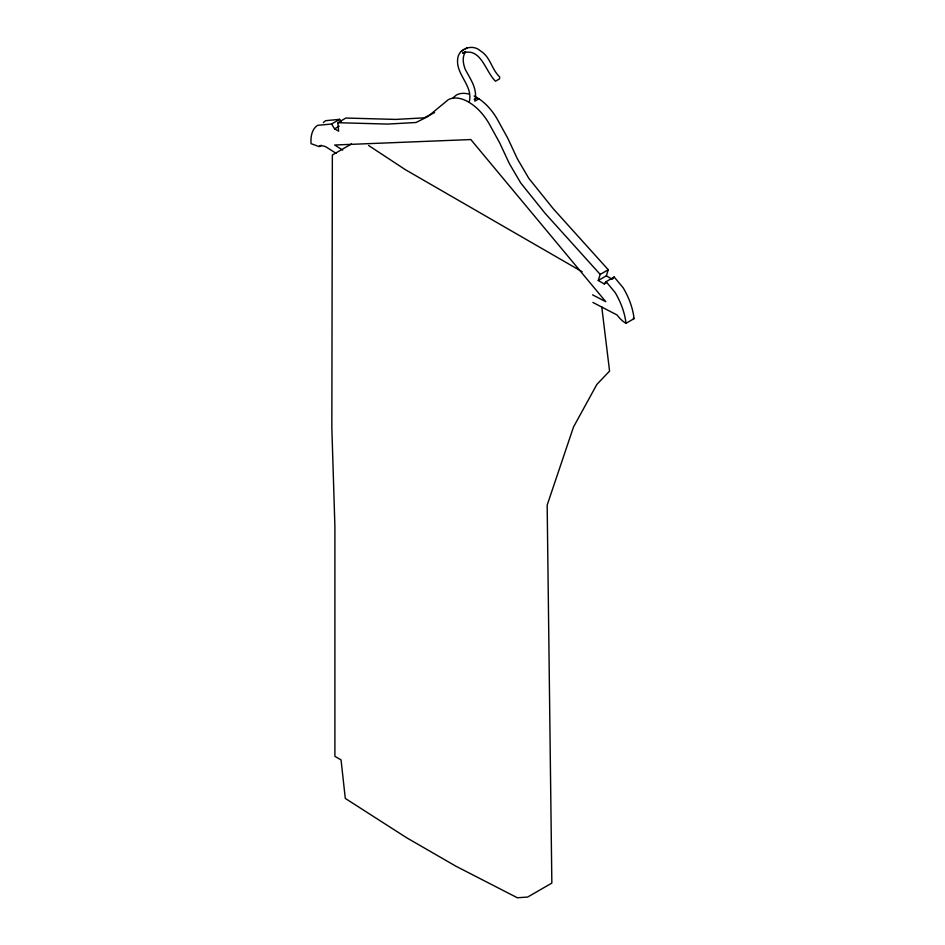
<?xml version="1.0" encoding="UTF-8"?>
<svg xmlns="http://www.w3.org/2000/svg" width="945" height="945" viewBox="0 0 945 945"><rect width="100%" height="100%" fill="white"/><g stroke="black" fill="none" stroke-linecap="round" stroke-linejoin="round"><path stroke-width="1.42" d="M606.513 282.59L604.209 283.925L598.256 280.488L600.205 274.416L608.273 269.762L553.274 208.75L528.798 178.31L517.376 158.831L507.796 138.289L496.775 118.302A41.391 23.897 60 0 0 480.296 99.733L476.599 97.323A41.391 23.897 60 0 0 474.118 96.012M598.256 280.488L606.324 275.834L608.273 269.762M465.153 52.388C462.01 57.456 463.227 63.87 465.153 69.162C470.397 79.274 477.886 88.854 474.851 101.15L478.891 98.812M604.209 283.925L606.111 281.669L614.179 277.015L623.168 287.8A50.935 29.401 60 0 1 634.06 318.642L625.992 323.308A21.57 12.45 60 0 1 617.085 314.98A3702.463 2137.625 60 0 1 592.881 302.424M614.179 277.015L612.277 279.271L606.324 275.834M465.601 51.408L462.577 53.156C480.97 46.777 485.234 71.383 495.499 81.211L499.539 78.884L499.669 76.899C491.577 69.446 490.455 56.771 480.414 50.9C473.173 43.978 459.376 47.864 457.805 57.952C455.029 74.525 473.858 85.487 469.11 102.367M453.175 97.666L456.411 94.996A41.391 23.897 60 0 1 469.252 94.169M336.089 153.35A3702.463 2137.625 60 0 1 326.415 147.16A14.848 8.576 60 0 0 318.997 146.558L311.059 143.664A34.469 19.904 60 0 1 317.603 125.342L331.565 124.019L339.633 119.353L341.157 121.763M331.565 124.019L334.601 128.839L338.641 131.166L337.826 122.708L345.894 118.042L395.754 119.413L424.081 117.853L434.57 112.597M334.601 128.839L339.22 126.169M318.997 146.558L321.3 145.235M351.481 143.959L332.356 155.004L331.837 427.742L334.896 526.318L334.896 756.343L341.05 759.898L345.291 798.419L406.693 837.79L455.915 866.199L517.317 897.75L527.617 897.077L551.845 883.091L547.167 505.114L573.509 426.998L596.85 384.461L609.572 371.078L601.741 306.747M474.166 99.461L477.19 97.713M461.349 51.254L463.333 50.109M465.377 48.927L467.373 47.782M339.633 119.353L325.682 120.676A34.469 19.904 60 0 0 323.379 122.626M337.826 122.708L387.686 124.078L416.013 122.507L427.813 116.601L448.332 99.65A41.391 23.897 60 0 1 468.519 101.989L472.228 104.399A41.391 23.897 60 0 1 488.707 122.968L499.728 142.955L509.308 163.497L520.73 182.976L545.194 213.416L600.205 274.416M592.574 294.852L605.792 301.703L470.811 139.553L334.684 145.01L342.704 150.113M582.179 271.758L405.429 169.71L368.633 145.518M606.111 281.669L615.089 292.466A50.935 29.401 60 0 1 625.992 323.308M634.06 318.642A21.57 12.45 60 0 1 633.268 318.17"/></g></svg>
